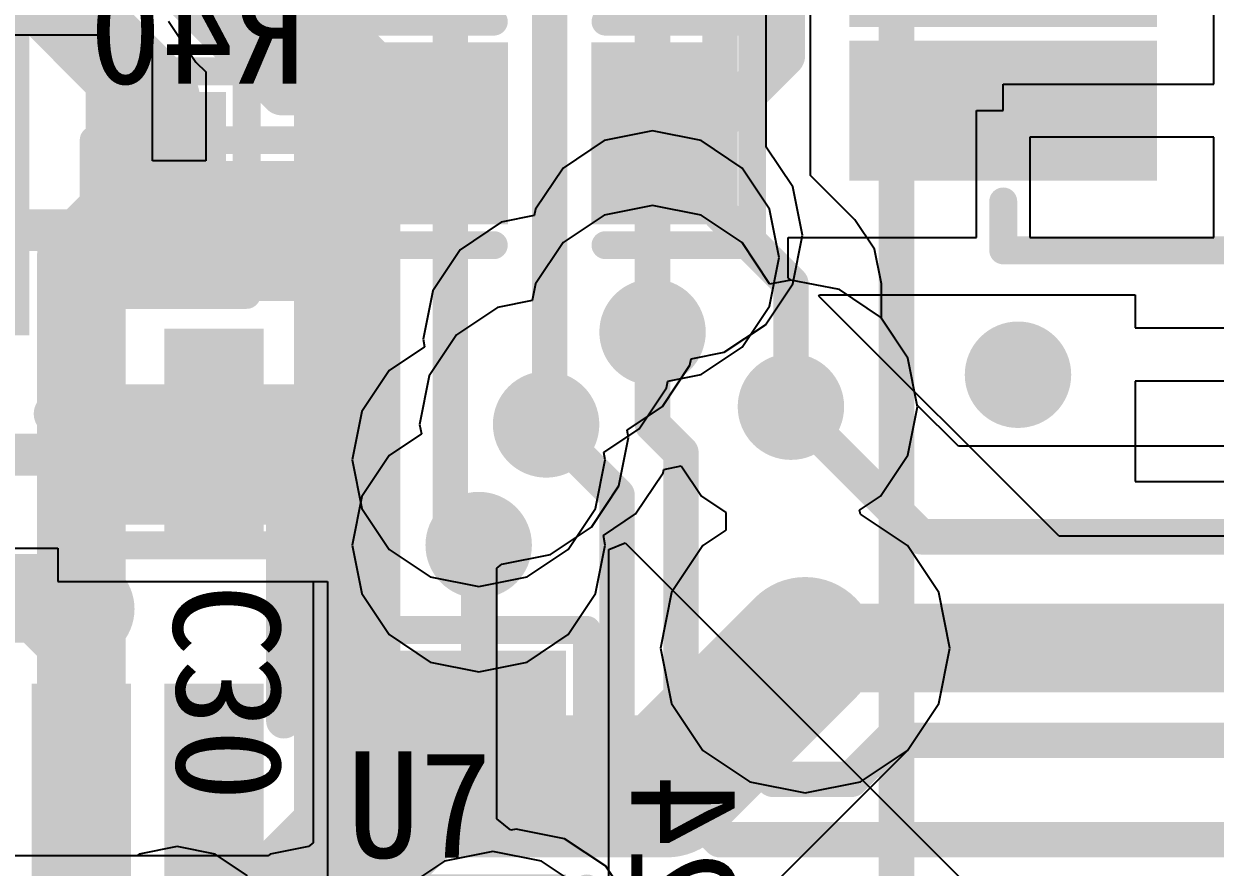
# Model space of a CAD drawing. Header units: millimetres. Extents: x 192 to 285.3, y 128.7 to 184.7.
# Drawn here: x 221.16 to 229.68, y 161.58 to 167.62 of the extents above; entities that cross this region are included whole.
import ezdxf

# ---------------------------------------------------------------- set-up
doc = ezdxf.new("R2010")
doc.units = ezdxf.units.MM
for name, color, linetype in [('BottomLayer', 5, 'Continuous'), ('BottomOverlay', 54, 'Continuous'), ('BottomPaste', 16, 'Continuous'), ('BottomSolder', 6, 'Continuous'), ('ConnectLayer', 7, 'Continuous'), ('MidLayer1', 16, 'Continuous'), ('MidLayer2', 76, 'Continuous'), ('MultiLayer', 9, 'Continuous'), ('TopLayer', 1, 'Continuous'), ('TopOverlay', 2, 'Continuous'), ('TopPaste', 8, 'Continuous'), ('TopSolder', 216, 'Continuous'), ('ViaHoleLayer', 16, 'Continuous')]:
    doc.layers.add(name, color=color, linetype=linetype)

# ---------------------------------------------------------------- blocks, each defined once
blk = doc.blocks.new('N303_3_B_5')
at = {"layer": 'BottomLayer'}
blk.add_solid([(13.1706, 14.4104), (11.1706, 14.4104), (13.1706, 13.6104), (11.1706, 13.6104)], dxfattribs=at)
at = {"layer": 'BottomOverlay', "const_width": 0.2}
for points in [[(12.1706, 15.0104), (-0.0294, 15.0104)], [(12.1706, 15.0104), (12.1706, 14.6604)]]:
    blk.add_lwpolyline(points, dxfattribs=at)
at = {"layer": 'BottomOverlay', "const_width": 0.1}
for points in [[(12.1206, 15.0104, 1), (12.2206, 15.0104, 1)], [(12.1206, 15.0104, 1), (12.2206, 15.0104, 1)], [(12.1206, 14.6604, 1), (12.2206, 14.6604, 1)]]:
    blk.add_lwpolyline(points, format="xyb", close=True, dxfattribs=at)
at = {"layer": 'BottomPaste'}
blk.add_solid([(13.1706, 14.4104), (11.1706, 14.4104), (13.1706, 13.6104), (11.1706, 13.6104)], dxfattribs=at)
at = {"layer": 'BottomSolder'}
for points in [[(13.2722, 14.512), (11.069, 14.512), (13.2722, 13.5088), (11.069, 13.5088)], [(13.2722, 13.412), (11.069, 13.412), (13.2722, 12.4088), (11.069, 12.4088)]]:
    blk.add_solid(points, dxfattribs=at)
blk = doc.blocks.new('SOT23_5_35')
at = {"layer": 'TopLayer'}
for points in [[(-0.635, 0.696), (-0.635, 1.204), (-1.905, 0.696), (-1.905, 1.204)], [(1.905, 0.696), (1.905, 1.204), (0.635, 0.696), (0.635, 1.204)], [(-0.635, -0.254), (-0.635, 0.254), (-1.905, -0.254), (-1.905, 0.254)], [(-0.635, -1.204), (-0.635, -0.696), (-1.905, -1.204), (-1.905, -0.696)], [(1.905, -1.204), (1.905, -0.696), (0.635, -1.204), (0.635, -0.696)]]:
    blk.add_solid(points, dxfattribs=at)
at = {"layer": 'TopOverlay'}
for points, const_width in [([(-0.8, 1.45), (0.8, 1.45)], 0.254), ([(1.397, 0.188), (1.397, -0.193)], 0.3048), ([(-0.8, -1.45), (0.8, -1.45)], 0.254)]:
    blk.add_lwpolyline(points, dxfattribs=dict(at, const_width=const_width))
for points, const_width in [([(-0.8635, 1.45, 1), (-0.7365, 1.45, 1)], 0.127), ([(0.7365, 1.45, 1), (0.8635, 1.45, 1)], 0.127), ([(1.3208, 0.188, 1), (1.4732, 0.188, 1)], 0.1524), ([(1.3208, -0.193, 1), (1.4732, -0.193, 1)], 0.1524), ([(-0.8635, -1.45, 1), (-0.7365, -1.45, 1)], 0.127), ([(0.7365, -1.45, 1), (0.8635, -1.45, 1)], 0.127)]:
    blk.add_lwpolyline(points, format="xyb", close=True, dxfattribs=dict(at, const_width=const_width))
at = {"layer": 'TopPaste'}
for points in [[(-0.635, 0.696), (-0.635, 1.204), (-1.905, 0.696), (-1.905, 1.204)], [(1.905, 0.696), (1.905, 1.204), (0.635, 0.696), (0.635, 1.204)], [(-0.635, -0.254), (-0.635, 0.254), (-1.905, -0.254), (-1.905, 0.254)], [(-0.635, -1.204), (-0.635, -0.696), (-1.905, -1.204), (-1.905, -0.696)], [(1.905, -1.204), (1.905, -0.696), (0.635, -1.204), (0.635, -0.696)]]:
    blk.add_solid(points, dxfattribs=at)
at = {"layer": 'TopSolder'}
for points in [[(-0.5334, 0.5944), (-0.5334, 1.3056), (-2.0066, 0.5944), (-2.0066, 1.3056)], [(2.0066, 0.5944), (2.0066, 1.3056), (0.5334, 0.5944), (0.5334, 1.3056)], [(-0.5334, -0.3556), (-0.5334, 0.3556), (-2.0066, -0.3556), (-2.0066, 0.3556)], [(-0.5334, -1.3056), (-0.5334, -0.5944), (-2.0066, -1.3056), (-2.0066, -0.5944)], [(2.0066, -1.3056), (2.0066, -0.5944), (0.5334, -1.3056), (0.5334, -0.5944)]]:
    blk.add_solid(points, dxfattribs=at)
blk = doc.blocks.new('0603_62')
at = {"layer": 'TopLayer'}
for points in [[(-1.2, -0.55), (-0.4, -0.55), (-1.2, 0.55), (-0.4, 0.55)], [(0.4, -0.55), (1.2, -0.55), (0.4, 0.55), (1.2, 0.55)]]:
    blk.add_solid(points, dxfattribs=at)
at = {"layer": 'TopOverlay', "const_width": 0.2}
for points in [[(-1.45, -0.8), (-1.45, 0.8)], [(-1.45, 0.8), (-0.4, 0.8)], [(0.4, 0.8), (1.45, 0.8)], [(1.45, -0.8), (1.45, 0.8)], [(-1.45, -0.8), (-0.4, -0.8)], [(0.4, -0.8), (1.45, -0.8)]]:
    blk.add_lwpolyline(points, dxfattribs=at)
at = {"layer": 'TopOverlay', "const_width": 0.1}
for points in [[(-1.5, 0.8, 1), (-1.4, 0.8, 1)], [(-1.5, 0.8, 1), (-1.4, 0.8, 1)], [(-0.45, 0.8, 1), (-0.35, 0.8, 1)], [(0.35, 0.8, 1), (0.45, 0.8, 1)], [(1.4, 0.8, 1), (1.5, 0.8, 1)], [(1.4, 0.8, 1), (1.5, 0.8, 1)], [(-1.5, -0.8, 1), (-1.4, -0.8, 1)], [(-1.5, -0.8, 1), (-1.4, -0.8, 1)], [(-0.45, -0.8, 1), (-0.35, -0.8, 1)], [(0.35, -0.8, 1), (0.45, -0.8, 1)], [(1.4, -0.8, 1), (1.5, -0.8, 1)], [(1.4, -0.8, 1), (1.5, -0.8, 1)]]:
    blk.add_lwpolyline(points, format="xyb", close=True, dxfattribs=at)
at = {"layer": 'TopPaste'}
for points in [[(-1.2, -0.55), (-0.4, -0.55), (-1.2, 0.55), (-0.4, 0.55)], [(0.4, -0.55), (1.2, -0.55), (0.4, 0.55), (1.2, 0.55)]]:
    blk.add_solid(points, dxfattribs=at)
at = {"layer": 'TopSolder'}
for points in [[(-1.3016, -0.6516), (-0.2984, -0.6516), (-1.3016, 0.6516), (-0.2984, 0.6516)], [(0.2984, -0.6516), (1.3016, -0.6516), (0.2984, 0.6516), (1.3016, 0.6516)]]:
    blk.add_solid(points, dxfattribs=at)
blk = doc.blocks.new('0603_B_85')
at = {"layer": 'BottomLayer'}
for points in [[(-1.2, -0.55), (-0.4, -0.55), (-1.2, 0.55), (-0.4, 0.55)], [(0.4, -0.55), (1.2, -0.55), (0.4, 0.55), (1.2, 0.55)]]:
    blk.add_solid(points, dxfattribs=at)
at = {"layer": 'BottomOverlay', "const_width": 0.2}
for points in [[(-1.45, 0.8), (-0.4, 0.8)], [(-1.45, 0.8), (-1.45, -0.8)], [(0.4, 0.8), (1.45, 0.8)], [(1.45, 0.8), (1.45, -0.8)], [(-1.45, -0.8), (-0.4, -0.8)], [(0.4, -0.8), (1.45, -0.8)]]:
    blk.add_lwpolyline(points, dxfattribs=at)
at = {"layer": 'BottomOverlay', "const_width": 0.1}
for points in [[(-1.5, 0.8, 1), (-1.4, 0.8, 1)], [(-1.5, 0.8, 1), (-1.4, 0.8, 1)], [(-0.45, 0.8, 1), (-0.35, 0.8, 1)], [(0.35, 0.8, 1), (0.45, 0.8, 1)], [(1.4, 0.8, 1), (1.5, 0.8, 1)], [(1.4, 0.8, 1), (1.5, 0.8, 1)], [(-1.5, -0.8, 1), (-1.4, -0.8, 1)], [(-1.5, -0.8, 1), (-1.4, -0.8, 1)], [(-0.45, -0.8, 1), (-0.35, -0.8, 1)], [(0.35, -0.8, 1), (0.45, -0.8, 1)], [(1.4, -0.8, 1), (1.5, -0.8, 1)], [(1.4, -0.8, 1), (1.5, -0.8, 1)]]:
    blk.add_lwpolyline(points, format="xyb", close=True, dxfattribs=at)
at = {"layer": 'BottomPaste'}
for points in [[(-1.2, -0.55), (-0.4, -0.55), (-1.2, 0.55), (-0.4, 0.55)], [(0.4, -0.55), (1.2, -0.55), (0.4, 0.55), (1.2, 0.55)]]:
    blk.add_solid(points, dxfattribs=at)
at = {"layer": 'BottomSolder'}
for points in [[(-1.3016, -0.6516), (-0.2984, -0.6516), (-1.3016, 0.6516), (-0.2984, 0.6516)], [(0.2984, -0.6516), (1.3016, -0.6516), (0.2984, 0.6516), (1.3016, 0.6516)]]:
    blk.add_solid(points, dxfattribs=at)
blk = doc.blocks.new('0603_B_98')
at = {"layer": 'BottomLayer'}
for points in [[(-1.2, -0.55), (-0.4, -0.55), (-1.2, 0.55), (-0.4, 0.55)], [(0.4, -0.55), (1.2, -0.55), (0.4, 0.55), (1.2, 0.55)]]:
    blk.add_solid(points, dxfattribs=at)
at = {"layer": 'BottomOverlay', "const_width": 0.2}
for points in [[(-1.45, 0.8), (-0.4, 0.8)], [(-1.45, -0.8), (-1.45, 0.8)], [(0.4, 0.8), (1.45, 0.8)], [(1.45, -0.8), (1.45, 0.8)], [(-1.45, -0.8), (-0.4, -0.8)], [(0.4, -0.8), (1.45, -0.8)]]:
    blk.add_lwpolyline(points, dxfattribs=at)
at = {"layer": 'BottomOverlay', "const_width": 0.1}
for points in [[(-1.5, 0.8, 1), (-1.4, 0.8, 1)], [(-1.5, 0.8, 1), (-1.4, 0.8, 1)], [(-0.45, 0.8, 1), (-0.35, 0.8, 1)], [(0.35, 0.8, 1), (0.45, 0.8, 1)], [(1.4, 0.8, 1), (1.5, 0.8, 1)], [(1.4, 0.8, 1), (1.5, 0.8, 1)], [(-1.5, -0.8, 1), (-1.4, -0.8, 1)], [(-1.5, -0.8, 1), (-1.4, -0.8, 1)], [(-0.45, -0.8, 1), (-0.35, -0.8, 1)], [(0.35, -0.8, 1), (0.45, -0.8, 1)], [(1.4, -0.8, 1), (1.5, -0.8, 1)], [(1.4, -0.8, 1), (1.5, -0.8, 1)]]:
    blk.add_lwpolyline(points, format="xyb", close=True, dxfattribs=at)
at = {"layer": 'BottomPaste'}
for points in [[(-1.2, -0.55), (-0.4, -0.55), (-1.2, 0.55), (-0.4, 0.55)], [(0.4, -0.55), (1.2, -0.55), (0.4, 0.55), (1.2, 0.55)]]:
    blk.add_solid(points, dxfattribs=at)
at = {"layer": 'BottomSolder'}
for points in [[(-1.3016, -0.6516), (-0.2984, -0.6516), (-1.3016, 0.6516), (-0.2984, 0.6516)], [(0.2984, -0.6516), (1.3016, -0.6516), (0.2984, 0.6516), (1.3016, 0.6516)]]:
    blk.add_solid(points, dxfattribs=at)
blk = doc.blocks.new('TQFP_64_B_120')
at = {"layer": 'BottomSolder'}
for points in [[(4.8484, -1.4984), (4.8484, -2.0016), (7.1516, -1.4984), (7.1516, -2.0016)], [(4.8484, -1.9984), (4.8484, -2.5016), (7.1516, -1.9984), (7.1516, -2.5016)], [(4.8484, -2.4984), (4.8484, -3.0016), (7.1516, -2.4984), (7.1516, -3.0016)], [(4.8484, -2.9984), (4.8484, -3.5016), (7.1516, -2.9984), (7.1516, -3.5016)], [(4.8484, -3.4984), (4.8484, -4.0016), (7.1516, -3.4984), (7.1516, -4.0016)]]:
    blk.add_solid(points, dxfattribs=at)
blk = doc.blocks.new('0603_B_128')
at = {"layer": 'BottomLayer'}
for points in [[(-1.1999, -0.55), (-0.4, -0.55), (-1.1999, 0.55), (-0.4, 0.55)], [(0.4, -0.55), (1.2, -0.55), (0.4, 0.55), (1.2, 0.55)]]:
    blk.add_solid(points, dxfattribs=at)
at = {"layer": 'BottomOverlay', "const_width": 0.2}
for points in [[(-1.45, 0.8), (-1.45, -0.8)], [(-1.45, 0.8), (-0.4, 0.8)], [(0.4, 0.8), (1.45, 0.8)], [(1.45, 0.8), (1.45, -0.8)], [(-1.45, -0.8), (-0.4, -0.8)], [(0.4, -0.8), (1.45, -0.8)]]:
    blk.add_lwpolyline(points, dxfattribs=at)
at = {"layer": 'BottomOverlay', "const_width": 0.1}
for points in [[(-1.5, 0.8, 1), (-1.4, 0.8, 1)], [(-1.5, 0.8, 1), (-1.4, 0.8, 1)], [(-0.45, 0.8, 1), (-0.35, 0.8, 1)], [(0.35, 0.8, 1), (0.45, 0.8, 1)], [(1.4, 0.8, 1), (1.5, 0.8, 1)], [(1.4, 0.8, 1), (1.5, 0.8, 1)], [(-1.5, -0.8, 1), (-1.4, -0.8, 1)], [(-1.5, -0.8, 1), (-1.4, -0.8, 1)], [(-0.45, -0.8, 1), (-0.35, -0.8, 1)], [(0.35, -0.8, 1), (0.45, -0.8, 1)], [(1.4, -0.8, 1), (1.5, -0.8, 1)], [(1.4, -0.8, 1), (1.5, -0.8, 1)]]:
    blk.add_lwpolyline(points, format="xyb", close=True, dxfattribs=at)
at = {"layer": 'BottomPaste'}
for points in [[(-1.1999, -0.55), (-0.4, -0.55), (-1.1999, 0.55), (-0.4, 0.55)], [(0.4, -0.55), (1.2, -0.55), (0.4, 0.55), (1.2, 0.55)]]:
    blk.add_solid(points, dxfattribs=at)
at = {"layer": 'BottomSolder'}
for points in [[(-1.3015, -0.6516), (-0.2984, -0.6516), (-1.3015, 0.6516), (-0.2984, 0.6516)], [(0.2984, -0.6516), (1.3016, -0.6516), (0.2984, 0.6516), (1.3016, 0.6516)]]:
    blk.add_solid(points, dxfattribs=at)
blk = doc.blocks.new('GPS_ANT_25_25_166')
at = {"layer": 'TopOverlay', "const_width": 0.254}
blk.add_lwpolyline([(12.5, -15.5), (-12.5, -15.5)], dxfattribs=at)

msp = doc.modelspace()

# ---------------------------------------------------------------- linework, layer by layer
at = {"layer": 'BottomLayer'}
for p, q in [((229.6754, 167.1904), (229.6754, 168.2904)), ((228.1672, 166.9987), (228.1672, 167.1889)), ((228.1672, 167.1889), (229.6754, 167.1889)), ((229.6754, 167.1889), (229.6754, 167.1904)), ((227.9769, 166.0904), (227.9769, 166.9987)), ((227.9769, 166.9987), (228.1672, 166.9987)), ((229.6754, 166.8079), (228.3579, 166.8079)), ((228.3579, 166.8079), (228.3579, 166.0904)), ((229.6754, 166.0904), (229.6754, 166.8079)), ((226.6282, 165.802), (226.6282, 166.0904)), ((226.6282, 166.0904), (226.6594, 166.0904)), ((226.6594, 166.0904), (226.6594, 166.0904)), ((226.6594, 166.0904), (227.9769, 166.0904)), ((228.3579, 166.0904), (229.6754, 166.0904)), ((226.6474, 165.7862), (226.6282, 165.802)), ((226.9943, 165.7172), (226.6474, 165.7862)), ((227.2883, 165.5207), (226.9943, 165.7172)), ((227.4848, 165.2267), (227.2883, 165.5207)), ((227.5515, 164.8913), (227.4848, 165.2267)), ((227.8466, 164.5962), (227.5515, 164.8913)), ((235.8868, 164.5962), (227.8466, 164.5962)), ((220.5386, 163.8661), (221.3984, 163.8661)), ((221.3984, 163.8661), (221.3984, 163.629)), ((221.3984, 163.629), (223.3288, 163.629)), ((223.3288, 163.629), (223.3288, 163.5398)), ((223.3288, 163.5398), (223.3288, 163.5398)), ((223.3288, 163.5398), (223.3288, 161.7238)), ((222.2532, 161.7312), (221.9807, 161.677)), ((222.5257, 161.677), (222.2532, 161.7312)), ((223.3288, 161.7238), (223.3288, 161.1166)), ((221.9649, 161.6664), (218.3654, 161.6664)), ((221.9807, 161.677), (221.9649, 161.6664)), ((222.7568, 161.5226), (222.5257, 161.677))]:
    msp.add_line(p, q, dxfattribs=at)
for points, const_width in [([(226.5966, 167.3922), (226.5966, 171.8902)], 0.3048), ([(221.9738, 168.143), (223.0018, 167.115)], 0.3), ([(226.04, 166.8356), (226.5966, 167.3922)], 0.3048), ([(223.0018, 167.115), (223.8408, 167.115)], 0.3), ([(223.8408, 167.115), (224.1202, 166.8356)], 0.3), ([(225.7202, 166.8356), (226.04, 166.8356)], 0.3048), ([(220.0434, 166.143), (222.4504, 166.143)], 0.3), ([(225.6568, 164.7528), (225.6568, 165.4132)], 0.254), ([(226.6474, 164.8798), (227.5784, 163.9488)], 0.254), ([(224.8948, 164.7528), (225.4028, 164.2448)], 0.254), ([(225.6568, 164.7528), (225.86, 164.5496)], 0.254), ([(220.5386, 164.537), (222.4564, 164.537)], 0.3), ([(225.86, 162.8732), (225.86, 164.5496)], 0.254), ([(225.4028, 162.5176), (225.4028, 164.2448)], 0.254), ([(224.4122, 162.6573), (224.4122, 163.8892)], 0.254), ([(227.5784, 163.9488), (241.9724, 163.9488)], 0.254), ([(226.749, 163.1526), (242.8272, 163.1526)], 0.635), ([(225.86, 162.8732), (226.5204, 162.2128)], 0.254), ([(224.3868, 162.6318), (224.4122, 162.6573)], 0.254), ([(225.4028, 162.5176), (226.1394, 161.781)], 0.254), ([(227.0792, 162.2128), (227.3586, 162.4922)], 0.254), ([(227.3586, 162.4922), (247.1326, 162.4922)], 0.254), ([(226.5204, 162.2128), (227.0792, 162.2128)], 0.254), ([(226.1394, 161.781), (241.2016, 161.781)], 0.254)]:
    msp.add_lwpolyline(points, dxfattribs=dict(at, const_width=const_width))
for points, const_width in [([(226.5204, 167.3922, 1), (226.6728, 167.3922, 1)], 0.1524), ([(226.5204, 167.3922, 1), (226.6728, 167.3922, 1)], 0.1524), ([(222.9268, 167.115, 1), (223.0768, 167.115, 1)], 0.15), ([(222.9268, 167.115, 1), (223.0768, 167.115, 1)], 0.15), ([(223.7658, 167.115, 1), (223.9158, 167.115, 1)], 0.15), ([(223.7658, 167.115, 1), (223.9158, 167.115, 1)], 0.15), ([(224.0452, 166.8356, 1), (224.1952, 166.8356, 1)], 0.15), ([(225.644, 166.8356, 1), (225.7964, 166.8356, 1)], 0.1524), ([(225.9638, 166.8356, 1), (226.1162, 166.8356, 1)], 0.1524), ([(225.9638, 166.8356, 1), (226.1162, 166.8356, 1)], 0.1524), ([(222.3754, 166.143, 1), (222.5254, 166.143, 1)], 0.15), ([(225.4663, 165.4132, 1), (225.8473, 165.4132, 1)], 0.381), ([(225.5933, 165.4132, 1), (225.7203, 165.4132, 1)], 0.127), ([(228.0825, 165.1084, 1), (228.4635, 165.1084, 1)], 0.381), ([(226.4569, 164.8798, 1), (226.8379, 164.8798, 1)], 0.381), ([(224.7043, 164.7528, 1), (225.0853, 164.7528, 1)], 0.381), ([(226.5839, 164.8798, 1), (226.7109, 164.8798, 1)], 0.127), ([(224.8313, 164.7528, 1), (224.9583, 164.7528, 1)], 0.127), ([(225.5933, 164.7528, 1), (225.7203, 164.7528, 1)], 0.127), ([(225.5933, 164.7528, 1), (225.7203, 164.7528, 1)], 0.127), ([(222.3814, 164.537, 1), (222.5314, 164.537, 1)], 0.15), ([(225.7965, 164.5496, 1), (225.9235, 164.5496, 1)], 0.127), ([(225.7965, 164.5496, 1), (225.9235, 164.5496, 1)], 0.127), ([(225.3393, 164.2448, 1), (225.4663, 164.2448, 1)], 0.127), ([(225.3393, 164.2448, 1), (225.4663, 164.2448, 1)], 0.127), ([(224.2217, 163.8892, 1), (224.6027, 163.8892, 1)], 0.381), ([(224.3487, 163.8892, 1), (224.4757, 163.8892, 1)], 0.127), ([(227.5149, 163.9488, 1), (227.6419, 163.9488, 1)], 0.127), ([(227.5149, 163.9488, 1), (227.6419, 163.9488, 1)], 0.127), ([(221.3769, 163.432, 1), (221.7579, 163.432, 1)], 0.381), ([(226.495, 163.1526, 1), (227.003, 163.1526, 1)], 0.508), ([(226.5903, 163.1526, 1), (226.9078, 163.1526, 1)], 0.3175), ([(225.7965, 162.8732, 1), (225.9235, 162.8732, 1)], 0.127), ([(225.7965, 162.8732, 1), (225.9235, 162.8732, 1)], 0.127), ([(224.3233, 162.6318, 1), (224.4503, 162.6318, 1)], 0.127), ([(224.3487, 162.6573, 1), (224.4757, 162.6573, 1)], 0.127), ([(224.3487, 162.6573, 1), (224.4757, 162.6573, 1)], 0.127), ([(225.3393, 162.5176, 1), (225.4663, 162.5176, 1)], 0.127), ([(225.3393, 162.5176, 1), (225.4663, 162.5176, 1)], 0.127), ([(227.2951, 162.4922, 1), (227.4221, 162.4922, 1)], 0.127), ([(227.2951, 162.4922, 1), (227.4221, 162.4922, 1)], 0.127), ([(226.4569, 162.2128, 1), (226.5839, 162.2128, 1)], 0.127), ([(226.4569, 162.2128, 1), (226.5839, 162.2128, 1)], 0.127), ([(227.0157, 162.2128, 1), (227.1427, 162.2128, 1)], 0.127), ([(227.0157, 162.2128, 1), (227.1427, 162.2128, 1)], 0.127), ([(226.0759, 161.781, 1), (226.2029, 161.781, 1)], 0.127), ([(226.0759, 161.781, 1), (226.2029, 161.781, 1)], 0.127)]:
    msp.add_lwpolyline(points, format="xyb", close=True, dxfattribs=dict(at, const_width=const_width))
at = {"layer": 'ConnectLayer'}
for p, q in [((226.4708, 166.738), (226.4708, 169.5358)), ((222.0768, 166.6399), (222.0768, 167.6982)), ((222.1919, 167.6395), (222.3884, 167.3454)), ((222.3884, 167.3454), (222.4578, 167.2759)), ((222.4578, 167.2759), (222.4578, 166.6399)), ((225.6568, 166.853), (225.3099, 166.784)), ((226.0037, 166.784), (225.6568, 166.853)), ((225.3099, 166.784), (225.0159, 166.5875)), ((226.2977, 166.5875), (226.0037, 166.784)), ((226.6607, 166.4537), (226.4708, 166.738)), ((222.4578, 166.6399), (222.0768, 166.6399)), ((225.0159, 166.5875), (224.8194, 166.2935)), ((226.4942, 166.2935), (226.2977, 166.5875)), ((226.7297, 166.1068), (226.6607, 166.4537)), ((224.8101, 166.2469), (224.5733, 166.1998)), ((224.8194, 166.2935), (224.8101, 166.2469)), ((226.5632, 165.9466), (226.4942, 166.2935)), ((224.5733, 166.1998), (224.2793, 166.0033)), ((226.6607, 165.7599), (226.7297, 166.1068)), ((224.2793, 166.0033), (224.0828, 165.7093)), ((226.4942, 165.5997), (226.5632, 165.9466)), ((226.4643, 165.4659), (226.6607, 165.7599)), ((224.0828, 165.7093), (224.0138, 165.3624)), ((226.8481, 165.6709), (226.8528, 165.6797)), ((228.5666, 163.9524), (226.8481, 165.6709)), ((226.8528, 165.6797), (229.1128, 165.6797)), ((229.1128, 165.6797), (229.1128, 165.445)), ((226.2977, 165.3057), (226.4942, 165.5997)), ((226.1702, 165.2694), (226.4643, 165.4659)), ((229.1128, 165.445), (229.1128, 165.4435)), ((229.1128, 165.4435), (231.5288, 165.4435)), ((224.0244, 165.3089), (223.7713, 165.1397)), ((224.0138, 165.3624), (224.0244, 165.3089)), ((226.0037, 165.1092), (226.2977, 165.3057)), ((225.9241, 165.1757), (225.9334, 165.2223)), ((225.9334, 165.2223), (226.1702, 165.2694)), ((223.7713, 165.1397), (223.5748, 164.8457)), ((225.7277, 164.8817), (225.9241, 165.1757)), ((225.7576, 165.0155), (225.7669, 165.0621)), ((225.7669, 165.0621), (226.0037, 165.1092)), ((230.1303, 165.0625), (229.1128, 165.0625)), ((229.1128, 165.0625), (229.1128, 164.345)), ((225.5611, 164.7215), (225.7576, 165.0155)), ((225.4745, 164.7125), (225.7277, 164.8817)), ((223.5748, 164.8457), (223.5058, 164.4988)), ((225.308, 164.5523), (225.5611, 164.7215)), ((225.4851, 164.659), (225.4745, 164.7125)), ((225.4161, 164.3121), (225.4851, 164.659)), ((225.3186, 164.4988), (225.308, 164.5523)), ((223.5058, 164.4988), (223.5748, 164.1519)), ((225.2496, 164.1519), (225.3186, 164.4988)), ((225.2197, 164.0181), (225.4161, 164.3121)), ((229.1128, 164.345), (230.1303, 164.345)), ((223.5748, 164.1519), (223.7713, 163.8579)), ((225.0531, 163.8579), (225.2496, 164.1519)), ((224.9256, 163.8216), (225.2197, 164.0181)), ((247.6724, 163.9524), (228.5666, 163.9524)), ((220.5386, 163.8661), (221.3984, 163.8661)), ((221.3984, 163.8661), (221.3984, 163.629)), ((223.7713, 163.8579), (224.0653, 163.6614)), ((224.7591, 163.6614), (225.0531, 163.8579)), ((225.3432, 163.8579), (225.4605, 163.9065)), ((225.3432, 162.6128), (225.3432, 163.8579)), ((225.4605, 163.9065), (228.0438, 161.3232)), ((224.5431, 163.7233), (224.5787, 163.7526)), ((224.5787, 163.7526), (224.9256, 163.8216)), ((224.5431, 161.9298), (224.5431, 163.7233)), ((221.3984, 163.629), (223.2272, 163.629)), ((223.2272, 163.629), (223.2272, 162.6128)), ((224.0653, 163.6614), (224.4122, 163.5924)), ((224.4122, 163.5924), (224.7591, 163.6614)), ((223.2272, 162.6128), (223.2272, 161.7592)), ((225.3432, 161.1493), (225.3432, 162.6128)), ((224.6413, 161.8492), (224.5431, 161.9298)), ((224.6803, 161.857), (224.6413, 161.8492)), ((225.0272, 161.788), (224.6803, 161.857)), ((223.193, 161.7312), (222.9205, 161.677)), ((223.2272, 161.7592), (223.193, 161.7312)), ((225.3213, 161.5915), (225.0272, 161.788)), ((222.9047, 161.6664), (218.3654, 161.6664)), ((222.9205, 161.677), (222.9047, 161.6664)), ((224.1669, 161.6278), (223.8729, 161.4313)), ((224.5138, 161.6968), (224.1669, 161.6278)), ((224.8607, 161.6278), (224.5138, 161.6968)), ((225.1547, 161.4313), (224.8607, 161.6278)), ((225.5177, 161.2975), (225.3213, 161.5915))]:
    msp.add_line(p, q, dxfattribs=at)
at = {"layer": 'MidLayer1'}
for p, q in [((225.6568, 166.3196), (225.3099, 166.2506)), ((226.0037, 166.2506), (225.6568, 166.3196)), ((225.3099, 166.2506), (225.0159, 166.0541)), ((226.2977, 166.0541), (226.0037, 166.2506)), ((225.0159, 166.0541), (224.8194, 165.7601)), ((226.4942, 165.7601), (226.2977, 166.0541)), ((224.8194, 165.7601), (224.7954, 165.6394)), ((226.4951, 165.7559), (226.4942, 165.7601)), ((226.6474, 165.7862), (226.4951, 165.7559)), ((226.9943, 165.7172), (226.6474, 165.7862)), ((227.2883, 165.5207), (226.9943, 165.7172)), ((224.7954, 165.6394), (224.5479, 165.5902)), ((224.5479, 165.5902), (224.2539, 165.3937)), ((227.4848, 165.2267), (227.2883, 165.5207)), ((224.2539, 165.3937), (224.0574, 165.0997)), ((227.5538, 164.8798), (227.4848, 165.2267)), ((224.0574, 165.0997), (223.9884, 164.7528)), ((227.4848, 164.5329), (227.5538, 164.8798)), ((223.9884, 164.7528), (224.002, 164.6843)), ((224.002, 164.6843), (223.7713, 164.5301)), ((223.7713, 164.5301), (223.5748, 164.2361)), ((227.2883, 164.2389), (227.4848, 164.5329)), ((225.7372, 164.4307), (225.8617, 164.4555)), ((225.8617, 164.4555), (226.0065, 164.2389)), ((225.5357, 164.1119), (225.7322, 164.4059)), ((225.7322, 164.4059), (225.7372, 164.4307)), ((223.5748, 164.2361), (223.5058, 163.8892)), ((226.0065, 164.2389), (226.1812, 164.1221)), ((227.1395, 164.1394), (227.2883, 164.2389)), ((225.305, 163.9577), (225.5357, 164.1119)), ((226.1812, 164.1221), (226.1812, 163.9951)), ((227.1454, 164.1097), (227.1395, 164.1394)), ((227.4815, 163.8851), (227.1454, 164.1097)), ((225.3186, 163.8892), (225.305, 163.9577)), ((226.1812, 163.9951), (226.0165, 163.8851)), ((223.5058, 163.8892), (223.5748, 163.5423)), ((225.2496, 163.5423), (225.3186, 163.8892)), ((226.0165, 163.8851), (225.792, 163.549)), ((227.7061, 163.549), (227.4815, 163.8851)), ((223.5748, 163.5423), (223.7713, 163.2483)), ((225.0531, 163.2483), (225.2496, 163.5423)), ((225.792, 163.549), (225.7131, 163.1526)), ((227.7849, 163.1526), (227.7061, 163.549)), ((223.7713, 163.2483), (224.0653, 163.0518)), ((224.7591, 163.0518), (225.0531, 163.2483)), ((225.7131, 163.1526), (225.792, 162.7562)), ((227.7061, 162.7562), (227.7849, 163.1526)), ((224.0653, 163.0518), (224.4122, 162.9828)), ((224.4122, 162.9828), (224.7591, 163.0518)), ((225.792, 162.7562), (226.0165, 162.4201)), ((227.4815, 162.4201), (227.7061, 162.7562)), ((226.0165, 162.4201), (226.3526, 162.1956)), ((227.1454, 162.1956), (227.4815, 162.4201)), ((226.3526, 162.1956), (226.749, 162.1167)), ((226.749, 162.1167), (227.1454, 162.1956))]:
    msp.add_line(p, q, dxfattribs=at)
for points, const_width in [([(225.4663, 165.4132, 1), (225.8473, 165.4132, 1)], 0.381), ([(228.0825, 165.1084, 1), (228.4635, 165.1084, 1)], 0.381), ([(226.4569, 164.8798, 1), (226.8379, 164.8798, 1)], 0.381), ([(224.7043, 164.7528, 1), (225.0853, 164.7528, 1)], 0.381), ([(224.2217, 163.8892, 1), (224.6027, 163.8892, 1)], 0.381), ([(221.3769, 163.432, 1), (221.7579, 163.432, 1)], 0.381), ([(226.495, 163.1526, 1), (227.003, 163.1526, 1)], 0.508)]:
    msp.add_lwpolyline(points, format="xyb", close=True, dxfattribs=dict(at, const_width=const_width))
at = {"layer": 'MidLayer2'}
for p, q in [((225.6568, 166.3196), (225.3099, 166.2506)), ((226.0037, 166.2506), (225.6568, 166.3196)), ((225.3099, 166.2506), (225.0159, 166.0541)), ((226.2977, 166.0541), (226.0037, 166.2506)), ((225.0159, 166.0541), (224.8194, 165.7601)), ((226.4942, 165.7601), (226.2977, 166.0541)), ((224.8194, 165.7601), (224.7954, 165.6394)), ((226.4951, 165.7559), (226.4942, 165.7601)), ((226.6474, 165.7862), (226.4951, 165.7559)), ((226.9943, 165.7172), (226.6474, 165.7862)), ((227.2883, 165.5207), (226.9943, 165.7172)), ((224.7954, 165.6394), (224.5479, 165.5902)), ((224.5479, 165.5902), (224.2539, 165.3937)), ((227.4848, 165.2267), (227.2883, 165.5207)), ((224.2539, 165.3937), (224.0574, 165.0997)), ((227.5538, 164.8798), (227.4848, 165.2267)), ((224.0574, 165.0997), (223.9884, 164.7528)), ((227.4848, 164.5329), (227.5538, 164.8798)), ((223.9884, 164.7528), (224.002, 164.6843)), ((224.002, 164.6843), (223.7713, 164.5301)), ((223.7713, 164.5301), (223.5748, 164.2361)), ((227.2883, 164.2389), (227.4848, 164.5329)), ((225.7372, 164.4307), (225.8617, 164.4555)), ((225.8617, 164.4555), (226.0065, 164.2389)), ((225.5357, 164.1119), (225.7322, 164.4059)), ((225.7322, 164.4059), (225.7372, 164.4307)), ((223.5748, 164.2361), (223.5058, 163.8892)), ((226.0065, 164.2389), (226.1812, 164.1221)), ((227.1395, 164.1394), (227.2883, 164.2389)), ((225.305, 163.9577), (225.5357, 164.1119)), ((226.1812, 164.1221), (226.1812, 163.9951)), ((227.1454, 164.1097), (227.1395, 164.1394)), ((227.4815, 163.8851), (227.1454, 164.1097)), ((225.3186, 163.8892), (225.305, 163.9577)), ((226.1812, 163.9951), (226.0165, 163.8851)), ((223.5058, 163.8892), (223.5748, 163.5423)), ((225.2496, 163.5423), (225.3186, 163.8892)), ((226.0165, 163.8851), (225.792, 163.549)), ((227.7061, 163.549), (227.4815, 163.8851)), ((223.5748, 163.5423), (223.7713, 163.2483)), ((225.0531, 163.2483), (225.2496, 163.5423)), ((225.792, 163.549), (225.7131, 163.1526)), ((227.7849, 163.1526), (227.7061, 163.549)), ((223.7713, 163.2483), (224.0653, 163.0518)), ((224.7591, 163.0518), (225.0531, 163.2483)), ((225.7131, 163.1526), (225.792, 162.7562)), ((227.7061, 162.7562), (227.7849, 163.1526)), ((224.0653, 163.0518), (224.4122, 162.9828)), ((224.4122, 162.9828), (224.7591, 163.0518)), ((225.792, 162.7562), (226.0165, 162.4201)), ((227.4815, 162.4201), (227.7061, 162.7562)), ((226.0165, 162.4201), (226.3526, 162.1956)), ((227.1454, 162.1956), (227.4815, 162.4201)), ((226.3526, 162.1956), (226.749, 162.1167)), ((226.749, 162.1167), (227.1454, 162.1956))]:
    msp.add_line(p, q, dxfattribs=at)
for points, const_width in [([(225.4663, 165.4132, 1), (225.8473, 165.4132, 1)], 0.381), ([(228.0825, 165.1084, 1), (228.4635, 165.1084, 1)], 0.381), ([(226.4569, 164.8798, 1), (226.8379, 164.8798, 1)], 0.381), ([(224.7043, 164.7528, 1), (225.0853, 164.7528, 1)], 0.381), ([(224.2217, 163.8892, 1), (224.6027, 163.8892, 1)], 0.381), ([(221.3769, 163.432, 1), (221.7579, 163.432, 1)], 0.381), ([(226.495, 163.1526, 1), (227.003, 163.1526, 1)], 0.508)]:
    msp.add_lwpolyline(points, format="xyb", close=True, dxfattribs=dict(at, const_width=const_width))
at = {"layer": 'MultiLayer'}
for points, const_width in [([(225.4663, 165.4132, 1), (225.8473, 165.4132, 1)], 0.381), ([(228.0825, 165.1084, 1), (228.4635, 165.1084, 1)], 0.381), ([(226.4569, 164.8798, 1), (226.8379, 164.8798, 1)], 0.381), ([(224.7043, 164.7528, 1), (225.0853, 164.7528, 1)], 0.381), ([(224.2217, 163.8892, 1), (224.6027, 163.8892, 1)], 0.381), ([(221.3769, 163.432, 1), (221.7579, 163.432, 1)], 0.381), ([(226.495, 163.1526, 1), (227.003, 163.1526, 1)], 0.508)]:
    msp.add_lwpolyline(points, format="xyb", close=True, dxfattribs=dict(at, const_width=const_width))
at = {"layer": 'TopLayer'}
for p, q in [((226.7868, 166.5346), (226.7868, 169.655)), ((221.7518, 167.6553), (221.7032, 167.538)), ((221.7032, 167.538), (220.7753, 167.538)), ((227.1052, 166.2162), (226.7868, 166.5346)), ((227.2456, 166.0062), (227.1052, 166.2162)), ((227.2948, 165.7584), (227.2456, 166.0062)), ((227.2948, 165.511), (227.2948, 165.7584)), ((227.4848, 165.2267), (227.2948, 165.511)), ((227.5538, 164.8798), (227.4848, 165.2267)), ((227.4848, 164.5329), (227.5538, 164.8798)), ((227.2883, 164.2389), (227.4848, 164.5329)), ((227.1395, 164.1394), (227.2883, 164.2389)), ((227.1454, 164.1097), (227.1395, 164.1394)), ((227.4815, 163.8851), (227.1454, 164.1097)), ((227.7061, 163.549), (227.4815, 163.8851)), ((227.7849, 163.1526), (227.7061, 163.549)), ((227.7061, 162.7562), (227.7849, 163.1526)), ((227.4815, 162.4201), (227.7061, 162.7562)), ((226.4909, 161.4295), (227.4815, 162.4201)), ((227.4815, 162.4201), (227.4815, 162.4201))]:
    msp.add_line(p, q, dxfattribs=at)
for points, const_width in [([(220.7444, 169.9446), (223.4702, 167.2188)], 0.762), ([(226.1394, 166.2664), (226.1394, 169.655)], 0.254), ([(225.6568, 165.4132), (225.6568, 169.0962)], 0.254), ([(224.9202, 164.7782), (224.9202, 168.5374)], 0.254), ([(221.034, 168.143), (222.1008, 167.0762)], 0.635), ([(224.209, 164.0924), (224.209, 167.877)], 0.254), ([(223.4702, 161.6518), (223.4702, 167.2188)], 0.762), ([(222.1008, 166.48), (222.1008, 167.0762)], 0.635), ([(221.5674, 165.9466), (222.1008, 166.48)], 0.635), ([(226.1394, 166.2664), (226.6474, 165.7584)], 0.254), ([(221.5674, 163.2288), (221.5674, 165.9466)], 0.635), ([(226.6474, 164.8798), (226.6474, 165.7584)], 0.254), ([(224.209, 164.0924), (224.4122, 163.8892)], 0.254), ([(219.1162, 163.5082), (221.288, 163.5082)], 0.635), ([(221.288, 163.5082), (221.5674, 163.2288)], 0.635), ([(225.7584, 162.162), (226.749, 163.1526)], 1.016), ([(221.5674, 162.162), (221.5674, 163.2288)], 0.635), ([(223.4702, 161.6518), (223.9804, 162.162)], 1.016), ([(223.9804, 162.162), (225.7584, 162.162)], 1.016), ([(222.5174, 160.699), (222.5174, 162.162)], 0.508), ([(222.5174, 160.699), (223.4702, 161.6518)], 1.016), ([(223.4702, 159.1162), (223.4702, 161.6518)], 0.762)]:
    msp.add_lwpolyline(points, dxfattribs=dict(at, const_width=const_width))
for points, const_width in [([(223.2797, 167.2188, 1), (223.6607, 167.2188, 1)], 0.381), ([(223.2797, 167.2188, 1), (223.6607, 167.2188, 1)], 0.381), ([(221.9421, 167.0762, 1), (222.2596, 167.0762, 1)], 0.3175), ([(221.9421, 167.0762, 1), (222.2596, 167.0762, 1)], 0.3175), ([(221.9421, 166.48, 1), (222.2596, 166.48, 1)], 0.3175), ([(221.9421, 166.48, 1), (222.2596, 166.48, 1)], 0.3175), ([(226.0759, 166.2664, 1), (226.2029, 166.2664, 1)], 0.127), ([(226.0759, 166.2664, 1), (226.2029, 166.2664, 1)], 0.127), ([(221.4087, 165.9466, 1), (221.7262, 165.9466, 1)], 0.3175), ([(221.4087, 165.9466, 1), (221.7262, 165.9466, 1)], 0.3175), ([(226.5839, 165.7584, 1), (226.7109, 165.7584, 1)], 0.127), ([(226.5839, 165.7584, 1), (226.7109, 165.7584, 1)], 0.127), ([(225.4663, 165.4132, 1), (225.8473, 165.4132, 1)], 0.381), ([(225.5933, 165.4132, 1), (225.7203, 165.4132, 1)], 0.127), ([(228.0825, 165.1084, 1), (228.4635, 165.1084, 1)], 0.381), ([(226.4569, 164.8798, 1), (226.8379, 164.8798, 1)], 0.381), ([(224.7043, 164.7528, 1), (225.0853, 164.7528, 1)], 0.381), ([(226.5839, 164.8798, 1), (226.7109, 164.8798, 1)], 0.127), ([(224.8567, 164.7782, 1), (224.9837, 164.7782, 1)], 0.127), ([(224.2217, 163.8892, 1), (224.6027, 163.8892, 1)], 0.381), ([(224.1455, 164.0924, 1), (224.2725, 164.0924, 1)], 0.127), ([(224.1455, 164.0924, 1), (224.2725, 164.0924, 1)], 0.127), ([(224.3487, 163.8892, 1), (224.4757, 163.8892, 1)], 0.127), ([(221.1292, 163.5082, 1), (221.4467, 163.5082, 1)], 0.3175), ([(221.1292, 163.5082, 1), (221.4467, 163.5082, 1)], 0.3175), ([(221.3769, 163.432, 1), (221.7579, 163.432, 1)], 0.381), ([(226.495, 163.1526, 1), (227.003, 163.1526, 1)], 0.508), ([(226.495, 163.1526, 1), (227.003, 163.1526, 1)], 0.508), ([(221.4087, 163.2288, 1), (221.7262, 163.2288, 1)], 0.3175), ([(221.4087, 163.2288, 1), (221.7262, 163.2288, 1)], 0.3175), ([(221.4087, 163.2288, 1), (221.7262, 163.2288, 1)], 0.3175), ([(223.7264, 162.162, 1), (224.2344, 162.162, 1)], 0.508), ([(223.7264, 162.162, 1), (224.2344, 162.162, 1)], 0.508), ([(225.5044, 162.162, 1), (226.0124, 162.162, 1)], 0.508), ([(225.5044, 162.162, 1), (226.0124, 162.162, 1)], 0.508), ([(221.4087, 162.162, 1), (221.7262, 162.162, 1)], 0.3175), ([(222.3904, 162.162, 1), (222.6444, 162.162, 1)], 0.254), ([(223.2162, 161.6518, 1), (223.7242, 161.6518, 1)], 0.508), ([(223.2162, 161.6518, 1), (223.7242, 161.6518, 1)], 0.508), ([(223.2797, 161.6518, 1), (223.6607, 161.6518, 1)], 0.381), ([(223.2797, 161.6518, 1), (223.6607, 161.6518, 1)], 0.381)]:
    msp.add_lwpolyline(points, format="xyb", close=True, dxfattribs=dict(at, const_width=const_width))
at = {"layer": 'ViaHoleLayer'}
for points, const_width in [([(225.5616, 165.4132, 1), (225.7521, 165.4132, 1)], 0.1905), ([(228.1778, 165.1084, 1), (228.3683, 165.1084, 1)], 0.1905), ([(226.5522, 164.8798, 1), (226.7427, 164.8798, 1)], 0.1905), ([(224.7996, 164.7528, 1), (224.9901, 164.7528, 1)], 0.1905), ([(224.317, 163.8892, 1), (224.5075, 163.8892, 1)], 0.1905), ([(221.4722, 163.432, 1), (221.6627, 163.432, 1)], 0.1905), ([(226.622, 163.1526, 1), (226.876, 163.1526, 1)], 0.254)]:
    msp.add_lwpolyline(points, format="xyb", close=True, dxfattribs=dict(at, const_width=const_width))

# ---------------------------------------------------------------- block references
for name, p, rotation in [('GPS_ANT_25_25_166', (242.9034, 171.6108), 270), ('N303_3_B_5', (240.338, 181.0088), 180), ('TQFP_64_B_120', (214.0434, 169.393), 360), ('0603_B_98', (224.9202, 166.8356), 360), ('0603_62', (221.3008, 166.48), 360), ('0603_B_85', (222.4564, 165.337), 90), ('SOT23_5_35', (221.5674, 163.432), 90), ('0603_B_128', (224.3868, 161.8318), 90)]:
    msp.add_blockref(name, p, dxfattribs=dict(rotation=rotation))

# ---------------------------------------------------------------- texts
at = {"layer": 'BottomOverlay', "text_generation_flag": 2}
msp.add_text('R40', height=0.762, dxfattribs=at).set_placement((223.1796, 167.1912))
for s, rotation, p in [('C30', 90, (222.9898, 163.6098)), ('R24', 270, (225.5044, 160.6888))]:
    msp.add_text(s, height=0.762, rotation=rotation, dxfattribs=at).set_placement(p)
at = {"layer": 'TopOverlay'}
msp.add_text('U7', height=0.762, dxfattribs=at).set_placement((223.4702, 161.6518))

doc.saveas('drawing.dxf')
